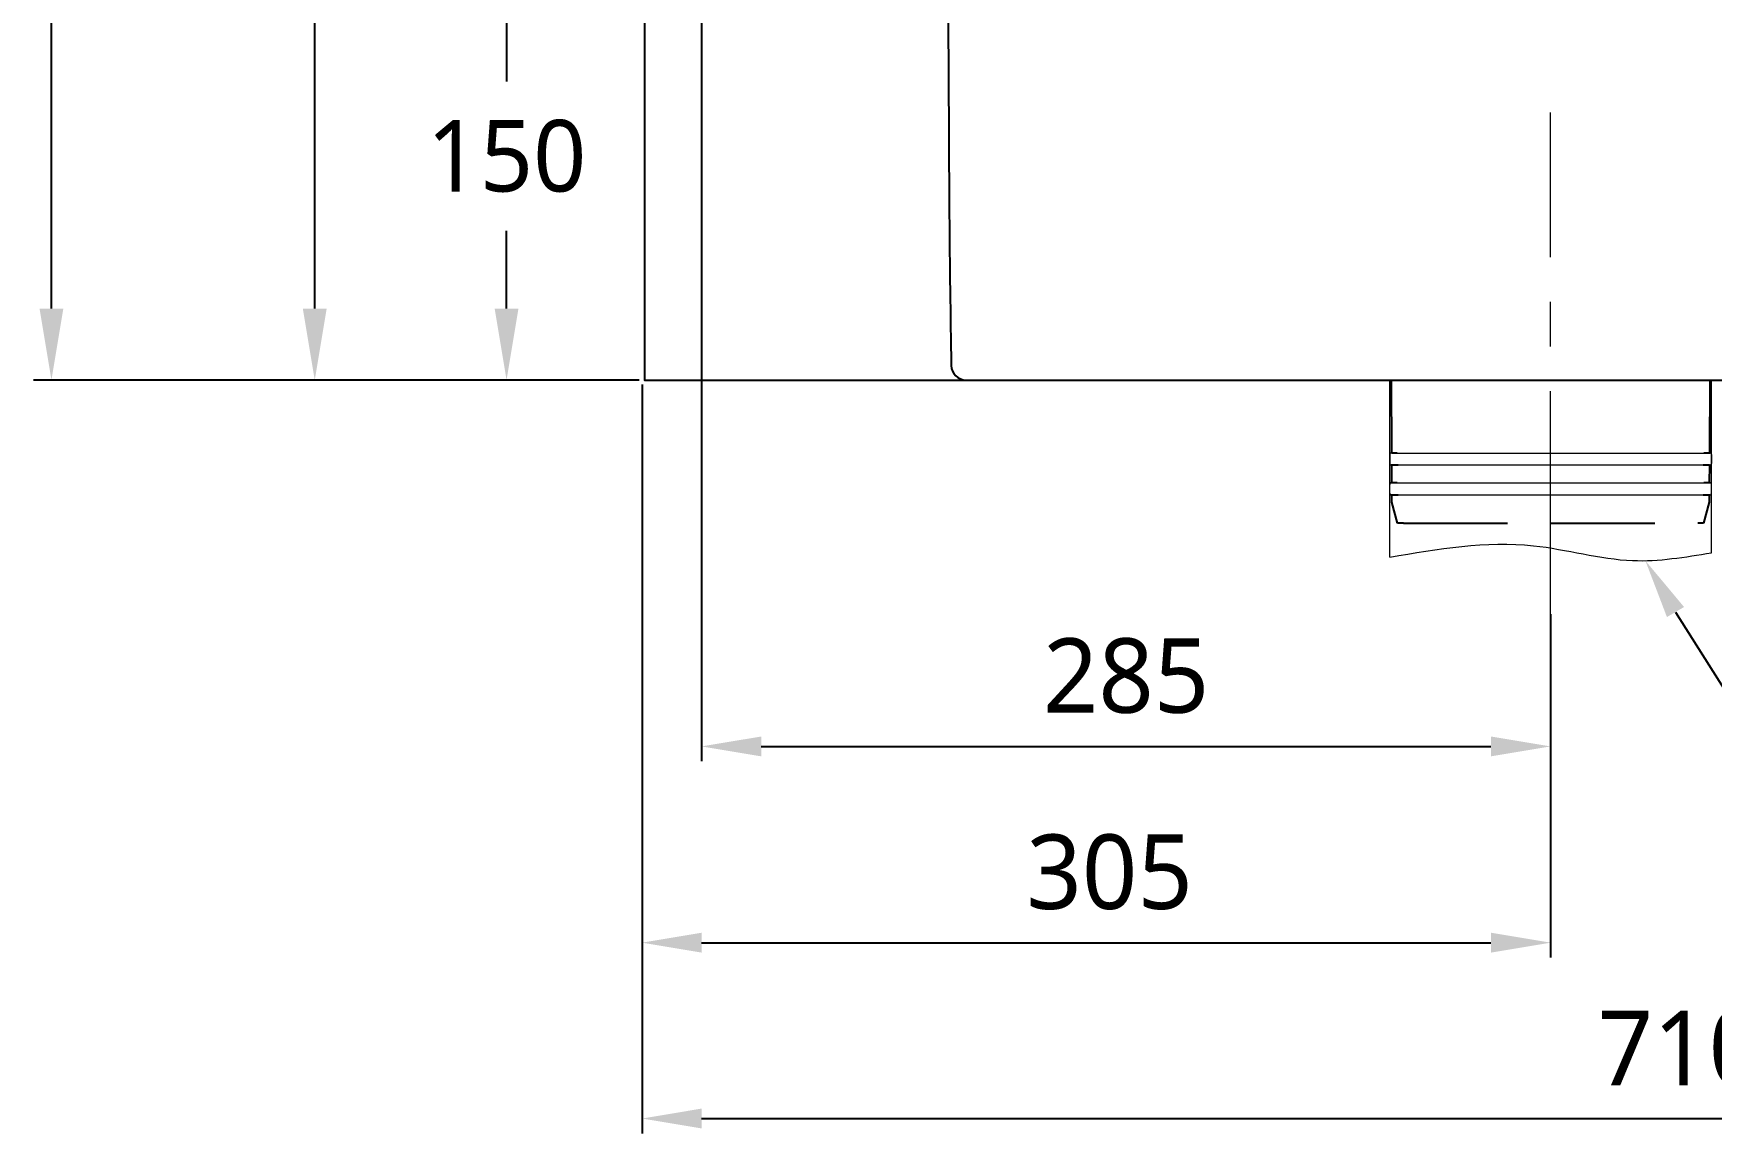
# Model space of a CAD drawing. Extents: x 2670 to 5532, y 31 to 2464.
# Drawn here: x 2691 to 3255, y 31 to 400 of the extents above; entities that cross this region are included whole.
import ezdxf

# ---------------------------------------------------------------- set-up
doc = ezdxf.new("R2010")
doc.units = 0
doc.header["$LTSCALE"] = 20
doc.header["$MEASUREMENT"] = 0
doc.linetypes.add('CENTER', pattern=[2, 1.25, -0.25, 0.25, -0.25])
doc.linetypes.add('HIDDEN', pattern=[0.375, 0.25, -0.125])
doc.layers.get('0').update_dxf_attribs({"linetype": 'CONTINUOUS'})
doc.layers.get('DEFPOINTS').update_dxf_attribs({"linetype": 'CONTINUOUS'})
doc.layers.add('3', color=3, linetype='CONTINUOUS')
doc.layers.add('6', color=6, linetype='CONTINUOUS')
doc.styles.get("Standard").update_dxf_attribs({"font": 'NanumGothic.ttf'})
doc.dimstyles.get("Standard").update_dxf_attribs({"dimtxt": 2.7, "dimasz": 2.5, "dimexe": 1.5, "dimexo": 1.5, "dimgap": 1.5, "dimtad": 1, "dimdec": 0, "dimlfac": 10, "dimzin": 0, "dimdsep": 46, "dimtxsty": 'Standard', "dimcen": 0, "dimclrt": 2, "dimadec": 0, "dimazin": 0, "dimtfac": 1, "dimtdec": 0, "dimtmove": 0, "dimatfit": 3, "dimfxl": 0, "dimtolj": 1, "dimtzin": 0, "dimarcsym": 0})

# ---------------------------------------------------------------- blocks, each defined once
blk = doc.blocks.new('*D31')
at = {"color": 3, "lineweight": -2, "ltscale": 10}
for p, q in [((2915.78, 663.44), (2915.78, 155.76)), ((3200.78, 205.1), (3200.78, 155.76)), ((2935.78, 160.76), (3180.78, 160.76))]:
    blk.add_line(p, q, dxfattribs=at)
at = {"color": 3, "ltscale": 10}
for points in [[(2935.78, 164.09), (2935.78, 157.43), (2915.78, 160.76)], [(3180.78, 164.09), (3180.78, 157.43), (3200.78, 160.76)]]:
    blk.add_solid(points, dxfattribs=at)
at = {"layer": 'DEFPOINTS', "color": 0, "ltscale": 10}
for p in [(2915.78, 664.94), (3200.78, 206.6), (3200.78, 160.76)]:
    blk.add_point(p, dxfattribs=at)
at = {"color": 2, "ltscale": 10, "insert": (3058.28, 184.37), "char_height": 25, "attachment_point": 5}
blk.add_mtext('\\A1;285', dxfattribs=at)
blk = doc.blocks.new('*D34')
at = {"layer": '3', "color": 3, "lineweight": -2}
for p, q in [((2895.78, 261.27), (2895.78, 89.91)), ((3200.78, 195.98), (3200.78, 89.91)), ((2915.78, 94.91), (3180.78, 94.91))]:
    blk.add_line(p, q, dxfattribs=at)
at = {"layer": '3', "color": 3}
for points in [[(2915.78, 98.25), (2915.78, 91.58), (2895.78, 94.91)], [(3180.78, 98.25), (3180.78, 91.58), (3200.78, 94.91)]]:
    blk.add_solid(points, dxfattribs=at)
at = {"layer": 'DEFPOINTS', "color": 0}
for p in [(2895.78, 262.77), (3200.78, 197.48), (3200.78, 94.91)]:
    blk.add_point(p, dxfattribs=at)
at = {"layer": '3', "color": 2, "insert": (3052.76, 118.54), "char_height": 25, "attachment_point": 5}
blk.add_mtext('\\A1;305', dxfattribs=at)
blk = doc.blocks.new('*D35')
at = {"color": 3, "lineweight": -2}
for p, q in [((2884.32, 433.69), (2844.28, 433.69)), ((2850.28, 409.69), (2850.28, 383.81)), ((2850.28, 307.69), (2850.28, 333.75)), ((2893.98, 283.69), (2844.28, 283.69))]:
    blk.add_line(p, q, dxfattribs=at)
at = {"color": 3}
for points in [[(2846.28, 409.69), (2854.28, 409.69), (2850.28, 433.69)], [(2846.28, 307.69), (2854.28, 307.69), (2850.28, 283.69)]]:
    blk.add_solid(points, dxfattribs=at)
at = {"layer": 'DEFPOINTS', "color": 0}
for p in [(2850.28, 433.69), (2886.12, 433.69), (2895.78, 283.69)]:
    blk.add_point(p, dxfattribs=at)
at = {"color": 2, "insert": (2850.28, 358.78), "char_height": 24, "attachment_point": 5}
blk.add_mtext('\\A1;150', dxfattribs=at)
blk = doc.blocks.new('*D26')
at = {"color": 3, "lineweight": -2}
for p, q in [((2994.84, 753.94), (2779.89, 753.94)), ((2785.89, 729.94), (2785.89, 543.79)), ((2785.89, 307.69), (2785.89, 493.83)), ((2894.84, 283.69), (2779.89, 283.69))]:
    blk.add_line(p, q, dxfattribs=at)
at = {"color": 3}
for points in [[(2781.89, 729.94), (2789.89, 729.94), (2785.89, 753.94)], [(2781.89, 307.69), (2789.89, 307.69), (2785.89, 283.69)]]:
    blk.add_solid(points, dxfattribs=at)
at = {"layer": 'DEFPOINTS', "color": 0}
for p in [(2996.64, 753.94), (2785.89, 283.69), (2896.64, 283.69)]:
    blk.add_point(p, dxfattribs=at)
at = {"color": 2, "insert": (2785.89, 518.81), "char_height": 24, "attachment_point": 5}
blk.add_mtext('\\A1;470', dxfattribs=at)
blk = doc.blocks.new('*D30')
at = {"color": 3, "linetype": 'ByBlock', "lineweight": -2}
for p, q in [((3605.37, 707.35), (3605.37, 30.9)), ((2895.78, 282.19), (2895.78, 30.9)), ((2915.78, 35.9), (3585.37, 35.9))]:
    blk.add_line(p, q, dxfattribs=at)
at = {"color": 3}
for points in [[(2915.78, 39.24), (2915.78, 32.57), (2895.78, 35.9)], [(3585.37, 39.24), (3585.37, 32.57), (3605.37, 35.9)]]:
    blk.add_solid(points, dxfattribs=at)
at = {"layer": 'DEFPOINTS', "color": 0}
for p in [(3605.37, 708.85), (2895.78, 283.69), (3605.37, 35.9)]:
    blk.add_point(p, dxfattribs=at)
at = {"color": 2, "insert": (3244.56, 59.42), "char_height": 25, "attachment_point": 5}
blk.add_mtext('\\A1;710', dxfattribs=at)
blk = doc.blocks.new('*D110')
at = {"color": 3, "lineweight": -2}
for p, q in [((-1612.35, 1061.55), (-1940.71, 1061.55)), ((-1934.71, 1037.55), (-1934.71, 582.81)), ((-1934.71, 104.4), (-1934.71, 532.68)), ((-1738.21, 80.4), (-1940.71, 80.4))]:
    blk.add_line(p, q, dxfattribs=at)
at = {"color": 3}
for points in [[(-1938.71, 1037.55), (-1930.71, 1037.55), (-1934.71, 1061.55)], [(-1938.71, 104.4), (-1930.71, 104.4), (-1934.71, 80.4)]]:
    blk.add_solid(points, dxfattribs=at)
at = {"layer": 'DEFPOINTS', "color": 0}
for p in [(-1934.71, 1061.55), (-1610.55, 1061.55), (-1736.41, 80.4)]:
    blk.add_point(p, dxfattribs=at)
at = {"color": 2, "insert": (-1934.71, 557.75), "char_height": 24, "attachment_point": 5}
blk.add_mtext('\\A1;980', dxfattribs=at)
blk = doc.blocks.new('A$C84588f65')
dim = blk.add_linear_dim(base=(29.22, 981.15), p1=(227.51, 0), p2=(353.38, 981.15), angle=90, text='980', dimstyle='Standard', override={"dimscale": 1.2, "dimtxt": 20, "dimasz": 20, "dimexe": 5, "dimgap": 10, "dimtih": 1, "dimtoh": 1, "dimlfac": 1, "dimzin": 12, "dimclrd": 3, "dimclre": 3, "dimazin": 2, "dimarcsym": 1})
dim.commit()
dim.dimension.update_dxf_attribs({"geometry": '*D110', "text_midpoint": (29.22, 477.35), "dimtype": 128, "insert": (1963.93, -80.4)})

msp = doc.modelspace()

# ---------------------------------------------------------------- linework, layer by layer
at = {"color": 1, "linetype": 'CENTER', "lineweight": 0, "ltscale": 3}
msp.add_line((3200.78, 204.96), (3200.78, 373.51), dxfattribs=at)
msp.add_line((3004.59, 283.69), (3494.18, 283.69))
at = {"color": 3, "linetype": 'Continuous', "lineweight": 0}
for p, q in [((3146.77, 224.26), (3146.77, 283.69)), ((3254.79, 225.76), (3254.79, 283.69))]:
    msp.add_line(p, q, dxfattribs=at)
at = {"color": 2, "linetype": 'HIDDEN', "ltscale": 7}
for p, q in [((3147.46, 259.19), (3147.35, 283.69)), ((3254.22, 283.69), (3254.11, 259.19)), ((3149.28, 259.19), (3147.46, 259.19)), ((3254.11, 259.19), (3252.28, 259.19)), ((3147.48, 255.19), (3149.58, 255.19)), ((3147.5, 249.19), (3147.48, 255.19)), ((3251.98, 255.19), (3254.09, 255.19)), ((3254.09, 255.19), (3254.06, 249.19)), ((3149.28, 249.19), (3147.27, 249.19)), ((3254.29, 249.19), (3252.28, 249.19)), ((3147.27, 245.19), (3149.58, 245.19)), ((3147.53, 242.69), (3147.52, 245.19)), ((3149.38, 235.69), (3147.53, 242.69)), ((3251.98, 245.19), (3254.29, 245.19)), ((3254.03, 242.69), (3252.18, 235.69)), ((3254.04, 245.19), (3254.03, 242.69)), ((3151.38, 235.69), (3149.38, 235.69)), ((3151.38, 235.69), (3200.78, 235.69)), ((3200.78, 235.69), (3250.18, 235.69)), ((3252.18, 235.69), (3250.18, 235.69))]:
    msp.add_line(p, q, dxfattribs=at)
at = {"color": 2, "linetype": 'HIDDEN', "lineweight": 0, "ltscale": 7}
for p, q in [((3147.46, 259.19), (3147.27, 259.19)), ((3147.48, 255.19), (3147.27, 255.19))]:
    msp.add_line(p, q, dxfattribs=at)
at = {"color": 2, "linetype": 'Continuous', "lineweight": 0, "ltscale": 7}
for p, q in [((3147.46, 259.19), (3254.29, 259.19)), ((3147.48, 255.19), (3254.29, 255.19)), ((3149.28, 249.19), (3252.28, 249.19)), ((3149.58, 245.19), (3251.98, 245.19))]:
    msp.add_line(p, q, dxfattribs=at)
at = {"color": 2, "linetype": 'Continuous', "lineweight": 0}
for p, q in [((3146.77, 258.69), (3146.77, 255.69)), ((3254.79, 258.69), (3254.79, 255.69))]:
    msp.add_line(p, q, dxfattribs=at)
msp.add_arc((3004.59, 288.69), 5, 181.1038, 270)
at = {"color": 2, "linetype": 'HIDDEN', "lineweight": 0, "ltscale": 7}
for centre, start, end in [((3147.27, 258.69), 90, 180), ((3254.29, 258.69), 0, 90), ((3147.27, 255.69), 180, 270), ((3254.29, 255.69), 270, 360), ((3147.27, 248.69), 90, 180), ((3254.29, 248.69), 0, 90), ((3147.27, 245.69), 180, 270), ((3254.29, 245.69), 270, 0)]:
    msp.add_arc(centre, 0.5, start, end, dxfattribs=at)
at = {"lineweight": -3}
msp.add_open_spline([(2997.01, 493), (2997.85, 476.55), (2998.35, 442.16), (2998.73, 373.92), (2998.94, 322.33), (2999.59, 288.59)], degree=3, knots=[0, 0, 0, 0, 50.12958, 103.922967, 205.322225, 205.322225, 205.322225, 205.322225], dxfattribs=at)
at = {"color": 3, "linetype": 'Continuous', "lineweight": 0}
msp.add_spline([(3146.77, 224.26), (3195.09, 228.1), (3228.34, 223.13), (3254.79, 225.76)], degree=3, dxfattribs=at)
at = {"layer": '3'}
msp.add_line((3146.77, 283.69), (3254.79, 283.69), dxfattribs=at)
msp.add_lwpolyline([(3242.73, 205.85), (3297.36, 119.55), (3594.86, 119.55)], dxfattribs=at)
at = {"layer": '3', "color": 3}
msp.add_solid([(3239.85, 204.17), (3232.61, 223.1), (3245.6, 207.54)], dxfattribs=at)
at = {"layer": '6'}
msp.add_lwpolyline([(3896.64, 2208.72), (2896.64, 2208.72), (2896.64, 283.69), (4824.14, 283.69), (4824.14, 1308.69)], dxfattribs=at)

# ---------------------------------------------------------------- block references
msp.add_blockref('A$C84588f65', (2668.27, 283.69))

# ---------------------------------------------------------------- dimensions: what is measured, and where the dimension line sits
dim = msp.add_linear_dim(base=(2785.89, 283.69), p1=(2996.64, 753.94), p2=(2896.64, 283.69), angle=90, dimstyle='Standard', override={"dimscale": 1.2, "dimtxt": 20, "dimasz": 20, "dimexe": 5, "dimgap": 10, "dimtih": 1, "dimtoh": 1, "dimlfac": 1, "dimzin": 12, "dimclrd": 3, "dimclre": 3, "dimazin": 2, "dimarcsym": 1})
dim.commit()
dim.dimension.update_dxf_attribs({"geometry": '*D26', "text_midpoint": (2785.89, 518.81)})
dim = msp.add_linear_dim(base=(3605.37, 35.9), p1=(2895.78, 283.69), p2=(3605.37, 708.85), dimstyle='Standard', override={"dimtxt": 25, "dimasz": 20, "dimexe": 5, "dimgap": 10, "dimlfac": 1, "dimzin": 12, "dimclrd": 3, "dimclre": 3, "dimazin": 2, "dimarcsym": 1})
dim.commit()
dim.dimension.update_dxf_attribs({"geometry": '*D30', "text_midpoint": (3244.56, 35.9), "dimtype": 160})
at = {"color": 7, "ltscale": 10}
dim = msp.add_linear_dim(base=(3200.78, 160.76), p1=(2915.78, 664.94), p2=(3200.78, 206.6), dimstyle='Standard', override={"dimtxt": 25, "dimasz": 20, "dimexe": 5, "dimgap": 10, "dimlfac": 1, "dimclrd": 3, "dimclre": 3}, dxfattribs=at)
dim.commit()
dim.dimension.update_dxf_attribs({"geometry": '*D31', "text_midpoint": (3058.28, 184.37)})
dim = msp.add_linear_dim(base=(2850.28, 433.69), p1=(2895.78, 283.69), p2=(2886.12, 433.69), angle=90, dimstyle='Standard', override={"dimscale": 1.2, "dimtxt": 20, "dimasz": 20, "dimexe": 5, "dimgap": 10, "dimtih": 1, "dimtoh": 1, "dimlfac": 1, "dimzin": 12, "dimclrd": 3, "dimclre": 3, "dimazin": 2, "dimarcsym": 1})
dim.commit()
dim.dimension.update_dxf_attribs({"geometry": '*D35', "text_midpoint": (2850.28, 358.78), "dimtype": 160})
at = {"layer": '3'}
dim = msp.add_linear_dim(base=(3200.78, 94.91), p1=(2895.78, 262.77), p2=(3200.78, 197.48), dimstyle='Standard', override={"dimtxt": 25, "dimasz": 20, "dimexe": 5, "dimgap": 10, "dimlfac": 1, "dimclrd": 3, "dimclre": 3}, dxfattribs=at)
dim.commit()
dim.dimension.update_dxf_attribs({"geometry": '*D34', "text_midpoint": (3052.76, 94.91), "dimtype": 160})

doc.saveas('drawing.dxf')
